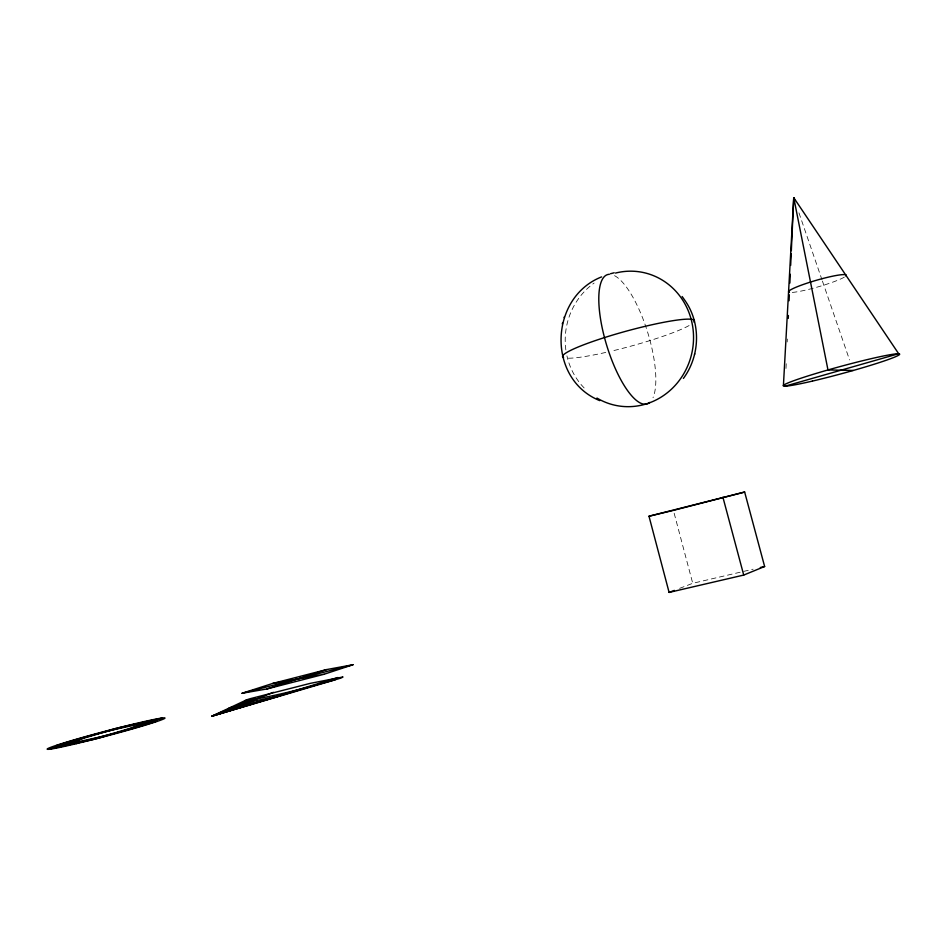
<?xml version="1.0" encoding="UTF-8"?>
<svg xmlns="http://www.w3.org/2000/svg" width="947" height="947" viewBox="0 0 947 947"><rect width="100%" height="100%" fill="white"/><g stroke="black" fill="none" stroke-linecap="round" stroke-linejoin="round"><path stroke-width="0.71" stroke-dasharray="4.74 3.55" d="M785.986 368.478L786.33 361.115M787.194 341.974L787.324 339.038M679.615 588.359L692.731 583.305L753.125 569.194M798.96 212.862L821.96 279.732M822.422 281.081L849.53 359.907M674.157 513.238L692.731 583.305M844.345 277.116A29.996 3.397 -16.1 0 1 818.35 286.787A29.996 3.397 -16.1 0 1 791.183 292.457M614.532 275.672A67.616 21.485 73 0 1 647.346 331.32A67.616 21.485 73 0 1 653.016 397.704M689.096 325.543A68.291 7.836 -15.3 0 1 611.135 351.195M605.76 352.426A68.291 7.836 -15.3 0 1 565.892 358.096M584.157 387.939A67.864 64.053 -80 0 1 566.922 355.859M565.856 349.928A67.864 64.053 -80 0 1 594.124 283.058"/><path stroke-width="1.42" d="M788.259 318.417L788.389 315.469M789.064 300.744L789.324 294.86M789.869 283.082L790.26 274.239M790.662 265.409L791.195 253.63M791.337 250.683L793.74 197.674L898.656 353.716L785.193 386.151M783.418 385.547L793.74 197.674L794.687 200.433M683.403 378.409C699.466 356.77 701.123 325.437 686.409 302.661M601.605 276.891C549.26 297.476 546.466 379.001 599.794 400.652M562.269 323.945L562.53 323.057M564.128 317.636L564.388 316.772M694.542 354.427L694.731 353.799M244.942 700.579C275.246 696.519 307.846 687.285 338.422 678.833A19.118 0.864 -14.5 0 0 341.666 677.732L342.992 676.975L310.202 683.379L250.103 698.72A18.798 0.829 -14.6 0 0 246.599 699.869L211.879 716.192L335.25 679.792M229.186 708.025L230.062 708.155A25.273 1.16 -14.7 0 0 231.068 708.013L260.224 701.49L279.898 695.844L255.998 700.709L229.363 707.93M248.741 700.472L211.879 716.192L314.463 685.439M743.726 575.066L764.631 566.507L744.65 492.038L648.991 516.233L669.103 592.42L743.726 575.066L722.904 497.199M273.423 692.328L211.879 716.192L338.008 677.496M669.103 592.42L674.359 590.395M324.052 674.264L353.006 664.735L326.561 669.588L272.76 683.426L242.041 693.275L266.782 688.99L324.052 674.264L272.76 683.426M266.782 688.99L326.561 669.588M610.413 273.754L614.189 272.772M115.96 728.421L84.981 737.453L71.368 743.206L76.873 743.052L93.019 739.524A20.941 0.876 -14.9 0 0 100.204 737.677L129.171 729.036L138.996 725.272L141.02 723.697L133.847 724.325L116.931 728.172M674.82 510.019L744.65 492.038M242.041 693.275L353.006 664.735M648.991 516.233L673.4 510.386M760.323 567.513L764.631 566.507M853.164 370.455L827.974 369.934L793.74 197.674M682.16 296.529L685.971 301.939M789.443 292.339A29.996 3.397 -16.1 0 1 816.148 280.348A29.996 3.397 -16.1 0 1 845.86 275.991M649.737 402.428A67.616 21.485 73 0 1 607.276 347.218A67.616 21.485 73 0 1 609.312 274.31M615.503 273.079A67.864 64.053 -80 0 1 692.766 348.117A67.864 64.053 -80 0 1 596.953 398.06M563.595 357.611A68.291 7.836 -15.3 0 1 626.452 331.107A68.291 7.836 -15.3 0 1 693.902 322.027M56.832 745.478C90.036 740.128 124.696 731.64 157.214 720.998C123.489 726.598 89.527 734.967 56.832 745.478M49.504 748.97C86.662 741.619 125.454 730.315 162.032 718.157C124.116 725.876 86.355 736.861 49.504 748.97M76.269 743.679A60.833 2.486 -14.8 0 0 164.944 718.015A60.833 2.486 -14.8 0 0 77.216 738.968A60.833 2.486 -14.8 0 0 76.269 743.679M812.431 381.085A60.253 3.634 -15.2 0 0 899.65 354.142A60.253 3.634 -15.2 0 0 812.455 374.55A60.253 3.634 -15.2 0 0 812.431 381.085"/></g></svg>
